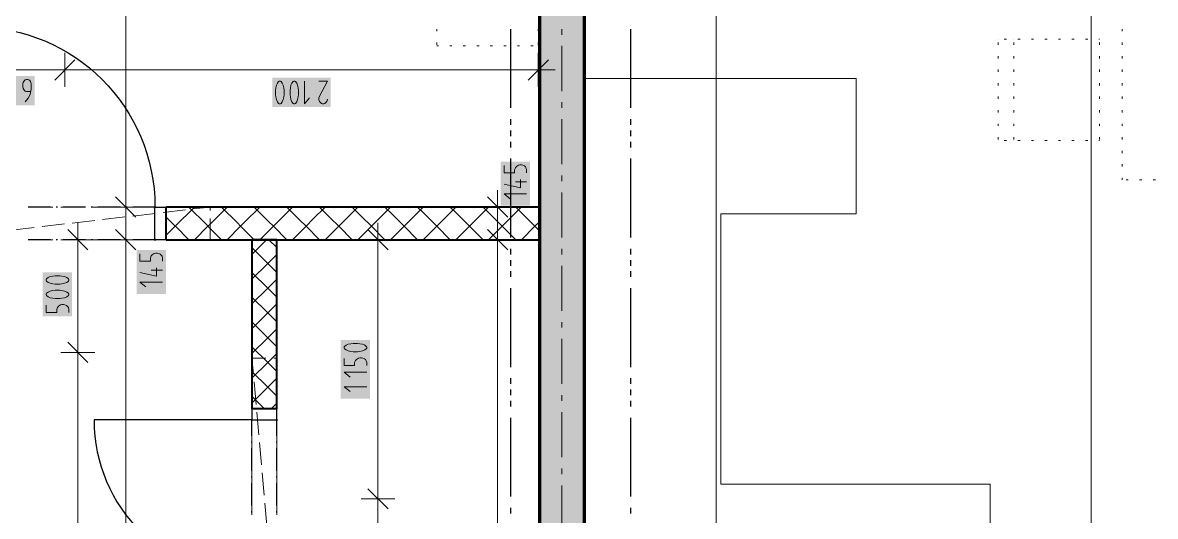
# Model space of a CAD drawing. Header units: millimetres. Extents: x 0 to 594, y 0 to 420.
# Drawn here: x 139.3 to 190.1, y 288.6 to 310.8 of the extents above; entities that cross this region are included whole.
import ezdxf

# ---------------------------------------------------------------- set-up
doc = ezdxf.new("R2010")
doc.units = ezdxf.units.MM
doc.header["$LTSCALE"] = 8
for name, color, linetype in [('PDF_Dvere', 7, 'Continuous'), ('PDF_Koty delkove', 7, 'Continuous'), ('PDF_Kuchyne', 7, 'Continuous'), ('PDF_Nabytek', 7, 'Continuous'), ('PDF_Osy hlavni', 7, 'Continuous'), ('PDF_Pozarni useky', 7, 'Continuous'), ('PDF_Preklady', 7, 'Continuous'), ('PDF_Pricky zdene', 7, 'Continuous'), ('PDF_Steny obvodove nosne', 7, 'Continuous')]:
    doc.layers.add(name, color=color, linetype=linetype)

msp = doc.modelspace()

# ---------------------------------------------------------------- hatches: boundary and pattern name
at = {"layer": 'PDF_Steny obvodove nosne', "true_color": 0xc0c0c0, "transparency": 33554559}
msp.add_hatch(color=9, dxfattribs=at).paths.add_polyline_path([(162.483, 347.672), (162.483, 259.01), (164.505, 259.01), (164.505, 350.13), (164.505, 352.635), (162.483, 351.958)])

# ---------------------------------------------------------------- linework, layer by layer
at = {"layer": 'PDF_Dvere', "lineweight": 25}
for points in [[(137.434, 302.481), (137.159, 302.481), (137.159, 310.569, -0.414213), (145.246, 302.481), (144.258, 302.481)], [(149.594, 292.218), (149.594, 292.928), (142.517, 292.928, 0.414213), (149.594, 285.851)]]:
    msp.add_lwpolyline(points, format="xyb", dxfattribs=at)
for points in [[(140.568, 302.481), (139.557, 302.481)], [(140.871, 302.481), (140.82, 302.481)], [(142.134, 302.481), (141.124, 302.481)], [(142.438, 302.481), (142.387, 302.481)], [(143.702, 302.481), (142.691, 302.481)], [(144.005, 302.481), (143.954, 302.481)], [(140.568, 301.015), (139.557, 301.015)], [(140.871, 301.015), (140.82, 301.015)], [(142.134, 301.015), (141.124, 301.015)], [(142.438, 301.015), (142.387, 301.015)], [(143.702, 301.015), (142.691, 301.015)], [(144.005, 301.015), (143.954, 301.015)], [(145.246, 301.015), (144.258, 301.015)], [(150.706, 292.218), (150.706, 292.928)], [(149.594, 291.914), (149.594, 291.965)], [(149.594, 290.651), (149.594, 291.662)], [(150.706, 291.914), (150.706, 291.965)], [(150.706, 290.651), (150.706, 291.662)], [(149.594, 290.347), (149.594, 290.398)], [(149.594, 289.084), (149.594, 290.095)], [(150.706, 290.347), (150.706, 290.398)], [(150.706, 289.084), (150.706, 290.095)], [(149.594, 288.78), (149.594, 288.831)], [(150.706, 288.78), (150.706, 288.831)]]:
    msp.add_lwpolyline(points, dxfattribs=at)
for points in [[(145.752, 301.015), (145.246, 301.015), (145.246, 302.481), (145.752, 302.481)], [(150.706, 292.928), (150.706, 293.433), (149.594, 293.433), (149.594, 292.928)]]:
    msp.add_lwpolyline(points, close=True, dxfattribs=at)
at = {"layer": 'PDF_Dvere', "lineweight": 25, "transparency": 33554559}
for points in [[(145.31, 302.481), (145.246, 302.418), (145.246, 302.545), (145.183, 302.481)], [(145.31, 301.015), (145.246, 300.952), (145.246, 301.079), (145.183, 301.015)], [(149.594, 292.865), (149.53, 292.928), (149.657, 292.928), (149.594, 292.991)], [(150.706, 292.865), (150.642, 292.928), (150.769, 292.928), (150.706, 292.991)]]:
    msp.add_solid(points, dxfattribs=at)
at = {"layer": 'PDF_Koty delkove', "lineweight": 18}
for points in [[(143.935, 264.115), (143.935, 301.015), (143.935, 302.481), (143.935, 344.032), (143.935, 347.874), (143.935, 364.049)], [(170.416, 206.995), (170.416, 209.141), (170.416, 213.567), (170.416, 214.9), (170.416, 215.033), (170.416, 224.244), (170.416, 226.096), (170.416, 238.437), (170.416, 240.964), (170.416, 243.694), (170.416, 251.276), (170.416, 258.858), (170.416, 261.436), (170.416, 269.827), (170.416, 271.394), (170.416, 280.998), (170.416, 282.515), (170.416, 283.981), (170.416, 350.13)], [(187.222, 138.505), (187.222, 143.838), (187.222, 154.678), (187.222, 156.197), (187.222, 158.52), (187.222, 162.807), (187.222, 167.595), (187.222, 173.773), (187.222, 206.995), (187.222, 208.461), (187.222, 238.437), (187.222, 241.166), (187.222, 243.694), (187.222, 258.858), (187.222, 261.588), (187.222, 282.515), (187.222, 283.981), (187.222, 344.032)], [(141.203, 309.392), (141.203, 308.633), (141.203, 307.875)], [(162.433, 309.392), (162.433, 308.633), (162.433, 307.875)], [(141.657, 309.088), (140.748, 308.178)], [(162.888, 309.088), (161.978, 308.178)], [(72.811, 308.633), (73.569, 308.633), (88.278, 308.633), (92.019, 308.633), (132.71, 308.633), (134.833, 308.633), (139.598, 308.633), (141.203, 308.633), (149.179, 308.633), (152.69, 308.633), (162.433, 308.633), (163.191, 308.633)], [(139.672, 307.665), (139.483, 307.665), (139.429, 307.682), (139.388, 307.715), (139.361, 307.75), (139.335, 307.799), (139.321, 307.867), (139.321, 308.001), (139.335, 308.069), (139.361, 308.12), (139.388, 308.153), (139.429, 308.187), (139.483, 308.205), (139.536, 308.205), (139.591, 308.187), (139.631, 308.153), (139.658, 308.12), (139.685, 308.069), (139.699, 308.001), (139.699, 307.766), (139.645, 307.53), (139.564, 307.361), (139.429, 307.194)], [(151.683, 307.52), (151.683, 307.722), (151.669, 307.824), (151.641, 307.942), (151.601, 308.043), (151.547, 308.111), (151.52, 308.128), (151.466, 308.128), (151.439, 308.111), (151.385, 308.043), (151.345, 307.942), (151.318, 307.824), (151.304, 307.722)], [(151.952, 308.128), (151.952, 307.117), (152.168, 307.386)], [(152.6, 308.128), (152.979, 308.128), (152.627, 307.454), (152.6, 307.386), (152.6, 307.285), (152.627, 307.218), (152.668, 307.167), (152.708, 307.133), (152.762, 307.117), (152.816, 307.117), (152.87, 307.133), (152.911, 307.167), (152.951, 307.218), (152.979, 307.318)], [(151.304, 307.722), (151.304, 307.52), (151.318, 307.42), (151.345, 307.302), (151.385, 307.201), (151.439, 307.133), (151.466, 307.117), (151.52, 307.117), (151.547, 307.133), (151.601, 307.201), (151.641, 307.302), (151.669, 307.42), (151.683, 307.52)], [(160.901, 304.34), (160.901, 304.016), (161.373, 304.016), (161.373, 304.151), (161.407, 304.245), (161.457, 304.3), (161.541, 304.353), (161.608, 304.367), (161.676, 304.367), (161.744, 304.353), (161.81, 304.326), (161.861, 304.286), (161.895, 304.232), (161.912, 304.151), (161.912, 304.016)], [(160.607, 261.492), (160.607, 261.665), (160.607, 266.491), (160.607, 269.069), (160.607, 277.883), (160.607, 301.015), (160.607, 302.481), (160.607, 303.24)], [(161.642, 303.719), (161.642, 303.341), (160.901, 303.503)], [(161.912, 303.611), (161.407, 303.611)], [(144.39, 302.026), (143.48, 302.936)], [(161.062, 302.026), (160.152, 302.936)], [(161.912, 303.071), (160.901, 303.071), (161.17, 302.855)], [(144.693, 302.481), (143.935, 302.481), (143.177, 302.481)], [(161.365, 302.481), (160.607, 302.481), (159.849, 302.481)], [(141.786, 301.015), (141.786, 301.774)], [(155.244, 301.015), (155.244, 301.774)], [(142.241, 300.56), (141.332, 301.47)], [(144.39, 300.56), (143.48, 301.47)], [(155.699, 300.56), (154.789, 301.47)], [(161.062, 300.56), (160.152, 301.47)], [(142.545, 301.015), (141.786, 301.015), (141.028, 301.015)], [(141.786, 264.115), (141.786, 277.106), (141.786, 295.961), (141.786, 301.015)], [(144.693, 301.015), (143.935, 301.015), (143.177, 301.015)], [(156.002, 301.015), (155.244, 301.015), (154.486, 301.015)], [(155.244, 269.069), (155.244, 289.389), (155.244, 301.015)], [(161.365, 301.015), (160.607, 301.015), (159.849, 301.015)], [(144.57, 300.379), (144.57, 300.055), (145.041, 300.055), (145.041, 300.191), (145.076, 300.285), (145.126, 300.339), (145.21, 300.392), (145.277, 300.406), (145.345, 300.406), (145.412, 300.392)], [(145.412, 300.392), (145.479, 300.366), (145.53, 300.325), (145.564, 300.272), (145.581, 300.191), (145.581, 300.055)], [(145.311, 299.758), (145.311, 299.38), (144.57, 299.543)], [(140.553, 299.358), (140.452, 299.317), (140.385, 299.264), (140.368, 299.236), (140.368, 299.183), (140.385, 299.155), (140.452, 299.102), (140.553, 299.061), (140.672, 299.034), (140.772, 299.02), (140.974, 299.02), (141.075, 299.034), (141.193, 299.061), (141.295, 299.102), (141.362, 299.155), (141.379, 299.183), (141.379, 299.236), (141.362, 299.264), (141.295, 299.317), (141.193, 299.358), (141.075, 299.384), (140.974, 299.398)], [(140.974, 299.398), (140.772, 299.398), (140.672, 299.384), (140.553, 299.358)], [(145.581, 299.65), (145.076, 299.65)], [(145.581, 299.11), (144.57, 299.11), (144.839, 298.895)], [(140.368, 298.075), (140.368, 297.751), (140.84, 297.751), (140.84, 297.887), (140.874, 297.981), (140.925, 298.035), (141.008, 298.088), (141.075, 298.102), (141.143, 298.102), (141.211, 298.088), (141.277, 298.062), (141.328, 298.021), (141.362, 297.968), (141.379, 297.887), (141.379, 297.751)], [(142.241, 295.506), (141.332, 296.416)], [(154.333, 296.364), (154.131, 296.364), (154.031, 296.35), (153.913, 296.323), (153.812, 296.283), (153.744, 296.229), (153.728, 296.202), (153.728, 296.148), (153.744, 296.121)], [(153.744, 296.121), (153.812, 296.067), (153.913, 296.027), (154.031, 295.999), (154.131, 295.985), (154.333, 295.985), (154.434, 295.999), (154.553, 296.027), (154.654, 296.067), (154.721, 296.121), (154.739, 296.148), (154.739, 296.202), (154.721, 296.229), (154.654, 296.283), (154.553, 296.323), (154.434, 296.35), (154.333, 296.364)], [(142.545, 295.961), (141.786, 295.961), (141.028, 295.961)], [(153.728, 295.689), (153.728, 295.365), (154.199, 295.365), (154.199, 295.5), (154.233, 295.594), (154.284, 295.648), (154.368, 295.702), (154.434, 295.716), (154.502, 295.716), (154.57, 295.702), (154.637, 295.675), (154.687, 295.635), (154.721, 295.581), (154.739, 295.5), (154.739, 295.365)], [(154.739, 295.068), (153.728, 295.068), (153.997, 294.852)], [(154.739, 294.42), (153.728, 294.42), (153.997, 294.204)], [(155.699, 288.934), (154.789, 289.844)], [(156.002, 289.389), (155.244, 289.389), (154.486, 289.389)]]:
    msp.add_lwpolyline(points, dxfattribs=at)
for points in [[(150.656, 307.722), (150.656, 307.52), (150.67, 307.42), (150.697, 307.302), (150.737, 307.201), (150.791, 307.133), (150.818, 307.117), (150.872, 307.117), (150.899, 307.133), (150.953, 307.201), (150.993, 307.302), (151.021, 307.42), (151.035, 307.52), (151.035, 307.722), (151.021, 307.824), (150.993, 307.942), (150.953, 308.043), (150.899, 308.111), (150.872, 308.128), (150.818, 308.128), (150.791, 308.111), (150.737, 308.043), (150.697, 307.942), (150.67, 307.824)], [(140.974, 298.75), (140.772, 298.75), (140.672, 298.736), (140.553, 298.71), (140.452, 298.669), (140.385, 298.616), (140.368, 298.588), (140.368, 298.535), (140.385, 298.507), (140.452, 298.454), (140.553, 298.413), (140.672, 298.386), (140.772, 298.372), (140.974, 298.372), (141.075, 298.386), (141.193, 298.413), (141.295, 298.454), (141.362, 298.507), (141.379, 298.535), (141.379, 298.588), (141.362, 298.616), (141.295, 298.669), (141.193, 298.71), (141.075, 298.736)]]:
    msp.add_lwpolyline(points, close=True, dxfattribs=at)
at = {"layer": 'PDF_Koty delkove', "color": 7, "lineweight": 18, "true_color": 0xffffff, "transparency": 33554559}
for points in [[(139.851, 308.356), (137.873, 308.356), (139.851, 307.042), (137.873, 307.042)], [(153.13, 308.28), (150.505, 308.28), (153.13, 306.965), (150.505, 306.965)], [(162.064, 302.541), (162.064, 304.518), (160.75, 302.541), (160.75, 304.518)], [(145.733, 298.58), (145.733, 300.558), (144.419, 298.58), (144.419, 300.558)], [(141.531, 297.572), (141.531, 299.55), (140.217, 297.572), (140.217, 299.55)], [(154.89, 293.89), (154.89, 296.515), (153.576, 293.89), (153.576, 296.515)]]:
    msp.add_solid(points, dxfattribs=at)
at = {"layer": 'PDF_Kuchyne', "lineweight": 13}
msp.add_lwpolyline([(170.622, 302.178), (170.622, 290.046), (182.703, 290.046), (182.703, 283.981), (164.556, 283.981), (164.556, 290.046), (164.556, 302.178), (164.556, 308.244), (176.687, 308.244), (176.687, 302.178)], close=True, dxfattribs=at)
at = {"layer": 'PDF_Nabytek', "lineweight": 13}
for points in [[(157.883, 310.365), (157.883, 310.466)], [(157.883, 310.365), (157.883, 310.466)], [(162.433, 310.365), (162.433, 310.466)], [(162.433, 310.365), (162.433, 310.466)], [(188.617, 310.365), (188.617, 310.466)], [(157.883, 309.758), (157.883, 309.859)], [(157.883, 309.758), (157.883, 309.859)], [(162.433, 309.758), (162.433, 309.859)], [(162.433, 309.758), (162.433, 309.859)], [(183.057, 310.013), (183.057, 310.013)], [(183.057, 310.013), (183.057, 310.013)], [(183.057, 309.758), (183.057, 309.859)], [(183.433, 310.013), (183.331, 310.013)], [(183.764, 310.013), (183.764, 310.013)], [(183.764, 309.758), (183.764, 309.859)], [(184.039, 310.013), (183.938, 310.013)], [(184.646, 310.013), (184.545, 310.013)], [(185.252, 310.013), (185.151, 310.013)], [(185.859, 310.013), (185.758, 310.013)], [(186.465, 310.013), (186.364, 310.013)], [(187.072, 310.013), (186.971, 310.013)], [(187.606, 310.013), (187.577, 310.013)], [(187.606, 310.013), (187.606, 310.013)], [(187.606, 309.758), (187.606, 309.859)], [(188.617, 309.758), (188.617, 309.859)], [(157.883, 309.709), (157.883, 309.709)], [(157.956, 309.709), (157.883, 309.709)], [(157.883, 309.709), (157.883, 309.709)], [(157.883, 309.709), (157.883, 309.709)], [(157.956, 309.709), (157.883, 309.709)], [(157.883, 309.709), (157.883, 309.709)], [(158.563, 309.709), (158.462, 309.709)], [(158.563, 309.709), (158.462, 309.709)], [(159.169, 309.709), (159.068, 309.709)], [(159.169, 309.709), (159.068, 309.709)], [(159.776, 309.709), (159.675, 309.709)], [(159.776, 309.709), (159.675, 309.709)], [(160.382, 309.709), (160.281, 309.709)], [(160.382, 309.709), (160.281, 309.709)], [(160.989, 309.709), (160.888, 309.709)], [(160.989, 309.709), (160.888, 309.709)], [(161.596, 309.709), (161.495, 309.709)], [(161.596, 309.709), (161.495, 309.709)], [(162.202, 309.709), (162.101, 309.709)], [(162.202, 309.709), (162.101, 309.709)], [(162.433, 309.709), (162.433, 309.709)], [(162.433, 309.709), (162.433, 309.709)], [(162.433, 309.709), (162.433, 309.709)], [(162.433, 309.709), (162.433, 309.709)], [(183.057, 309.151), (183.057, 309.252)], [(183.764, 309.151), (183.764, 309.252)], [(187.606, 309.151), (187.606, 309.252)], [(188.617, 309.151), (188.617, 309.252)], [(183.057, 308.545), (183.057, 308.646)], [(183.764, 308.545), (183.764, 308.646)], [(187.606, 308.545), (187.606, 308.646)], [(188.617, 308.545), (188.617, 308.646)], [(183.057, 307.938), (183.057, 308.039)], [(183.764, 307.938), (183.764, 308.039)], [(187.606, 307.938), (187.606, 308.039)], [(188.617, 307.938), (188.617, 308.039)], [(183.057, 307.332), (183.057, 307.433)], [(183.764, 307.332), (183.764, 307.433)], [(187.606, 307.332), (187.606, 307.433)], [(188.617, 307.332), (188.617, 307.433)], [(183.057, 306.725), (183.057, 306.826)], [(183.764, 306.725), (183.764, 306.826)], [(187.606, 306.725), (187.606, 306.826)], [(188.617, 306.725), (188.617, 306.826)], [(183.057, 306.118), (183.057, 306.22)], [(183.764, 306.118), (183.764, 306.22)], [(187.606, 306.118), (187.606, 306.22)], [(188.617, 306.118), (188.617, 306.22)], [(183.057, 305.512), (183.057, 305.613)], [(183.057, 305.464), (183.057, 305.464)], [(183.057, 305.464), (183.057, 305.464)], [(183.433, 305.464), (183.331, 305.464)], [(183.764, 305.512), (183.764, 305.613)], [(183.764, 305.464), (183.764, 305.464)], [(184.039, 305.464), (183.938, 305.464)], [(184.646, 305.464), (184.545, 305.464)], [(185.252, 305.464), (185.151, 305.464)], [(185.859, 305.464), (185.758, 305.464)], [(186.465, 305.464), (186.364, 305.464)], [(187.072, 305.464), (186.971, 305.464)], [(187.606, 305.464), (187.577, 305.464)], [(187.606, 305.512), (187.606, 305.613)], [(187.606, 305.464), (187.606, 305.464)], [(187.606, 305.464), (187.606, 305.464)], [(188.617, 305.512), (188.617, 305.613)], [(188.617, 304.905), (188.617, 305.006)], [(188.617, 304.299), (188.617, 304.4)], [(188.617, 303.694), (188.617, 303.793)], [(188.617, 303.694), (188.617, 303.694)], [(188.892, 303.694), (188.791, 303.694)], [(189.498, 303.694), (189.397, 303.694)], [(190.105, 303.694), (190.004, 303.694)]]:
    msp.add_lwpolyline(points, dxfattribs=at)
at = {"layer": 'PDF_Osy hlavni', "lineweight": 18}
for points in [[(163.494, 310.213), (163.494, 310.466)], [(163.494, 307.685), (163.494, 309.707)], [(163.494, 306.927), (163.494, 307.18)], [(163.494, 304.4), (163.494, 306.422)], [(163.494, 303.642), (163.494, 303.894)], [(163.494, 301.114), (163.494, 303.136)], [(163.494, 300.356), (163.494, 300.609)], [(163.494, 297.828), (163.494, 299.85)], [(163.494, 297.07), (163.494, 297.323)], [(163.494, 294.543), (163.494, 296.565)], [(163.494, 293.785), (163.494, 294.037)], [(163.494, 291.257), (163.494, 293.279)], [(163.494, 290.499), (163.494, 290.752)], [(163.494, 287.972), (163.494, 289.994)]]:
    msp.add_lwpolyline(points, dxfattribs=at)
at = {"layer": 'PDF_Pozarni useky', "lineweight": 30}
for points in [[(161.199, 306.927), (161.199, 310.466)], [(166.578, 306.927), (166.578, 310.466)], [(161.199, 306.169), (161.199, 306.422)], [(166.578, 306.169), (166.578, 306.422)], [(161.199, 305.663), (161.199, 305.916)], [(166.578, 305.663), (166.578, 305.916)], [(161.199, 305.158), (161.199, 305.411)], [(166.578, 305.158), (166.578, 305.411)], [(161.199, 301.114), (161.199, 304.653)], [(166.578, 301.114), (166.578, 304.653)], [(161.199, 300.356), (161.199, 300.609)], [(166.578, 300.356), (166.578, 300.609)], [(161.199, 299.85), (161.199, 300.103)], [(166.578, 299.85), (166.578, 300.103)], [(161.199, 299.345), (161.199, 299.598)], [(166.578, 299.345), (166.578, 299.598)], [(161.199, 295.301), (161.199, 298.839)], [(166.578, 295.301), (166.578, 298.839)], [(161.199, 294.543), (161.199, 294.796)], [(166.578, 294.543), (166.578, 294.796)], [(161.199, 294.037), (161.199, 294.29)], [(166.578, 294.037), (166.578, 294.29)], [(161.199, 293.532), (161.199, 293.785)], [(166.578, 293.532), (166.578, 293.785)], [(161.199, 289.488), (161.199, 293.026)], [(166.578, 289.488), (166.578, 293.026)], [(161.199, 288.73), (161.199, 288.983)], [(166.578, 288.73), (166.578, 288.983)]]:
    msp.add_lwpolyline(points, dxfattribs=at)
at = {"layer": 'PDF_Preklady', "lineweight": 18}
for points in [[(140.669, 302.481), (139.658, 302.481)], [(142.033, 302.481), (141.022, 302.481)], [(143.398, 302.481), (142.387, 302.481)], [(144.763, 302.481), (143.752, 302.481)], [(145.752, 302.481), (145.117, 302.481)], [(145.606, 302.236), (146.61, 302.352)], [(146.128, 302.481), (145.752, 302.481)], [(147.493, 302.481), (146.482, 302.481)], [(146.961, 302.393), (147.723, 302.481), (147.723, 302.327)], [(140.183, 301.607), (141.187, 301.723)], [(141.539, 301.764), (142.543, 301.88)], [(142.894, 301.921), (143.898, 302.038)], [(144.25, 302.078), (145.254, 302.195)], [(147.723, 301.015), (147.723, 301.973)], [(138.827, 301.449), (139.831, 301.566)], [(140.669, 301.015), (139.658, 301.015)], [(142.033, 301.015), (141.022, 301.015)], [(143.398, 301.015), (142.387, 301.015)], [(144.763, 301.015), (143.752, 301.015)], [(145.752, 301.015), (145.117, 301.015)], [(146.128, 301.015), (145.752, 301.015)], [(147.493, 301.015), (146.482, 301.015)], [(149.657, 294.987), (149.594, 295.708), (150.222, 295.708)], [(149.594, 295.503), (149.594, 295.708)], [(150.706, 295.503), (150.706, 295.708), (150.576, 295.708)], [(149.594, 294.138), (149.594, 295.149)], [(150.706, 294.138), (150.706, 295.149)], [(149.777, 293.628), (149.688, 294.635)], [(149.594, 292.774), (149.594, 293.433), (149.594, 293.785)], [(150.706, 292.774), (150.706, 293.433), (150.706, 293.785)], [(149.896, 292.268), (149.808, 293.275)], [(149.594, 291.409), (149.594, 292.42)], [(150.706, 291.409), (150.706, 292.42)], [(150.016, 290.909), (149.927, 291.916)], [(149.594, 290.044), (149.594, 291.055)], [(150.706, 290.044), (150.706, 291.055)], [(150.135, 289.549), (150.047, 290.556)], [(149.594, 288.679), (149.594, 289.69)], [(150.706, 288.679), (150.706, 289.69)], [(150.255, 288.19), (150.167, 289.197)]]:
    msp.add_lwpolyline(points, dxfattribs=at)
at = {"layer": 'PDF_Preklady', "lineweight": 18, "transparency": 33554559}
for points in [[(145.797, 302.481), (145.752, 302.436), (145.752, 302.527), (145.706, 302.481)], [(145.797, 302.481), (145.752, 302.436), (145.752, 302.527), (145.706, 302.481)], [(147.678, 302.476), (147.718, 302.527), (147.728, 302.436), (147.768, 302.487)], [(147.723, 302.436), (147.678, 302.481), (147.769, 302.481), (147.723, 302.527)], [(147.769, 302.481), (147.723, 302.436), (147.723, 302.527), (147.678, 302.481)], [(145.797, 301.015), (145.752, 300.97), (145.752, 301.061), (145.706, 301.015)], [(145.797, 301.015), (145.752, 300.97), (145.752, 301.061), (145.706, 301.015)], [(147.769, 301.015), (147.723, 300.97), (147.723, 301.061), (147.678, 301.015)], [(147.723, 300.97), (147.678, 301.015), (147.769, 301.015), (147.723, 301.061)], [(149.598, 295.663), (149.548, 295.704), (149.639, 295.712), (149.59, 295.753)], [(149.639, 295.708), (149.594, 295.662), (149.594, 295.753), (149.548, 295.708)], [(149.594, 295.662), (149.548, 295.708), (149.639, 295.708), (149.594, 295.753)], [(150.706, 295.662), (150.66, 295.708), (150.751, 295.708), (150.706, 295.753)], [(150.751, 295.708), (150.706, 295.662), (150.706, 295.753), (150.66, 295.708)], [(149.594, 293.388), (149.548, 293.433), (149.639, 293.433), (149.594, 293.479)], [(149.594, 293.388), (149.548, 293.433), (149.639, 293.433), (149.594, 293.479)], [(150.706, 293.388), (150.66, 293.433), (150.751, 293.433), (150.706, 293.479)], [(150.706, 293.388), (150.66, 293.433), (150.751, 293.433), (150.706, 293.479)]]:
    msp.add_solid(points, dxfattribs=at)
at = {"layer": 'PDF_Pricky zdene', "lineweight": 9}
for points in [[(147.016, 302.481), (146.156, 301.622), (146.151, 301.617), (145.752, 301.218)], [(148.229, 301.015), (147.622, 301.622), (147.553, 301.691), (146.763, 302.481)], [(148.481, 302.481), (147.699, 301.699), (147.622, 301.622), (147.016, 301.015)], [(149.695, 301.015), (149.088, 301.622), (148.945, 301.765), (148.229, 302.481)], [(149.947, 302.481), (149.247, 301.781), (149.088, 301.622), (148.481, 301.015)], [(151.161, 301.015), (150.554, 301.622), (150.337, 301.839), (149.695, 302.481)], [(151.413, 302.481), (150.795, 301.863), (150.554, 301.622), (149.947, 301.015)], [(152.626, 301.015), (152.02, 301.622), (151.73, 301.912), (151.161, 302.481)], [(152.879, 302.481), (152.343, 301.945), (152.02, 301.622), (151.413, 301.015)], [(154.092, 301.015), (153.486, 301.622), (153.122, 301.986), (152.626, 302.481)], [(154.345, 302.481), (153.89, 302.027), (153.486, 301.622), (152.879, 301.015)], [(155.558, 301.015), (154.952, 301.622), (154.514, 302.06), (154.092, 302.481)], [(155.811, 302.481), (155.438, 302.108), (154.952, 301.622), (154.345, 301.015)], [(157.024, 301.015), (156.418, 301.622), (155.906, 302.133), (155.558, 302.481)], [(157.277, 302.481), (156.986, 302.19), (156.418, 301.622), (155.811, 301.015)], [(158.49, 301.015), (157.883, 301.622), (157.299, 302.207), (157.024, 302.481)], [(158.743, 302.481), (158.534, 302.272), (157.883, 301.622), (157.277, 301.015)], [(159.956, 301.015), (159.349, 301.622), (158.691, 302.281), (158.49, 302.481)], [(160.209, 302.481), (160.082, 302.354), (159.349, 301.622), (158.743, 301.015)], [(161.422, 301.015), (160.815, 301.622), (160.083, 302.354), (159.956, 302.481)], [(161.675, 302.481), (161.629, 302.436), (160.815, 301.622), (160.209, 301.015)], [(162.483, 301.42), (162.281, 301.622), (161.475, 302.428), (161.422, 302.481)], [(146.763, 301.015), (146.161, 301.618), (146.156, 301.622), (145.752, 302.026)], [(162.483, 301.824), (162.281, 301.622), (161.675, 301.015)], [(150.251, 301.015), (149.594, 300.358)], [(150.706, 300.662), (150.352, 301.015)], [(150.706, 300.358), (150.301, 299.954), (149.594, 300.662)], [(150.301, 299.954), (149.594, 299.246)], [(150.706, 299.55), (150.301, 299.954)], [(150.706, 298.437), (150.301, 298.842), (149.594, 299.55)], [(149.594, 299.55), (149.594, 299.55)], [(150.706, 299.246), (150.301, 298.842), (149.594, 298.134)], [(149.594, 299.246), (149.594, 299.246)], [(150.706, 297.325), (150.301, 297.73), (149.594, 298.437)], [(150.706, 298.134), (150.301, 297.73), (149.594, 297.022)], [(150.706, 296.213), (150.301, 296.618), (149.594, 297.325)], [(150.706, 297.022), (150.301, 296.618), (149.594, 295.91)], [(150.706, 295.101), (150.301, 295.506), (149.594, 296.213)], [(150.706, 295.91), (150.301, 295.506), (149.594, 294.798)], [(150.706, 293.989), (150.301, 294.394), (149.594, 295.101)], [(150.706, 294.798), (150.301, 294.394), (149.594, 293.686)], [(150.15, 293.433), (149.594, 293.989)], [(150.706, 293.686), (150.453, 293.433)]]:
    msp.add_lwpolyline(points, dxfattribs=at)
at = {"layer": 'PDF_Pricky zdene', "lineweight": 40}
for points in [[(145.752, 301.015), (145.752, 302.481)], [(145.752, 301.015), (147.723, 301.015), (149.594, 301.015), (150.706, 301.015), (162.433, 301.015), (162.483, 301.015), (162.483, 302.481), (162.433, 302.481), (147.723, 302.481), (145.752, 302.481)], [(150.706, 293.433), (150.706, 295.708), (150.706, 301.015), (149.594, 301.015), (149.594, 295.708), (149.594, 293.433)], [(150.706, 293.433), (149.594, 293.433)]]:
    msp.add_lwpolyline(points, dxfattribs=at)
at = {"layer": 'PDF_Steny obvodove nosne', "lineweight": 70}
msp.add_lwpolyline([(162.483, 347.672), (162.483, 346.61), (162.483, 344.032), (162.483, 302.481), (162.483, 301.015), (162.483, 269.069), (162.483, 266.491), (162.483, 260.425), (162.483, 259.01), (163.798, 259.01), (164.505, 259.01), (164.505, 261.436), (164.505, 271.394), (164.505, 282.515), (164.505, 350.13), (164.505, 352.635), (162.483, 351.958), (162.483, 347.874)], close=True, dxfattribs=at)

doc.saveas('drawing.dxf')
